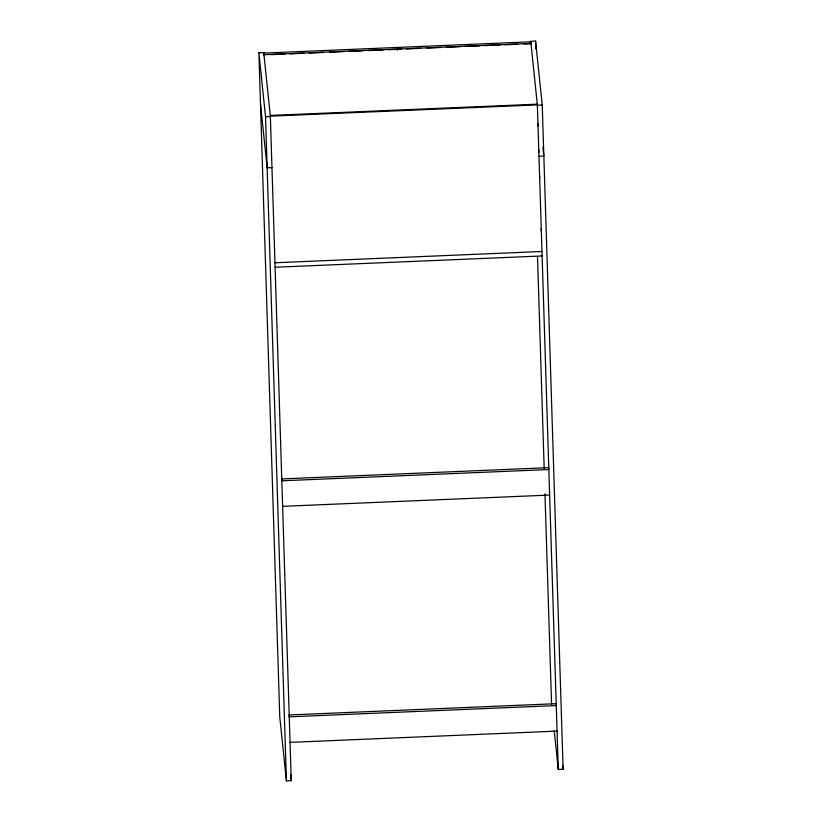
<?xml version="1.0" encoding="UTF-8"?>
<svg xmlns="http://www.w3.org/2000/svg" width="822" height="822" viewBox="0 0 822 822"><rect width="100%" height="100%" fill="white"/><g stroke="black" fill="none" stroke-linecap="round" stroke-linejoin="round"><path stroke-width="1.23" d="M258.889 52.783L263.728 52.577L270.387 116.519L265.537 116.724L258.889 52.783L279.757 716.959L286.416 780.9L291.255 780.695L270.346 116.149L537.362 104.877L558.272 769.423L563.111 769.217L542.243 105.041L535.584 41.1L530.745 41.306L530.827 43.864M264.376 55.619L264.304 53.07L396.975 47.46L397.17 49.33L388.241 49.71M397.612 49.998L397.529 47.44L530.211 41.84L530.406 43.7L524.025 43.977M263.954 54.704L530.971 43.432M270.87 54.663L284.905 54.067M290.012 53.851L304.037 53.266M309.144 53.05L323.18 52.454M329.56 52.187L343.586 51.591M348.692 51.375L362.728 50.779M367.824 50.563L383.134 49.926M401.547 49.145L397.725 49.31L397.529 47.44M406.654 48.93L420.689 48.334M427.07 48.066L441.095 47.471M446.202 47.255L460.238 46.669M465.334 46.453L479.37 45.857M484.477 45.642L499.786 44.994M504.883 44.778L517.644 44.244M270.274 115.46L537.29 104.178M542.243 105.041L537.393 105.247L530.745 41.306M271.99 167.616L267.15 167.811L260.492 103.87M539.006 156.334L543.845 156.139L542.931 147.354M274.98 262.763L541.996 251.491M275.123 267.242L542.13 255.961M282.634 506.342L549.651 495.07M290.053 742.379L557.069 731.107M562.721 765.457L563.111 769.217M554.223 730.553L558.272 769.423M264.304 53.07L264.489 54.93M290.608 774.427L291.255 780.695M535.584 41.1L535.831 48.765M537.896 123.423L537.968 125.992M538.708 149.522L538.79 152.08M539.54 176.021L539.622 178.58M541.195 228.608L541.277 231.177M537.506 256.567L544.164 468.201M544.965 493.847L551.572 704.197M530.211 41.84L530.282 44.398M396.975 47.46L397.057 50.019M263.728 52.577L263.811 55.136M265.537 116.724L286.416 780.9M548.654 467.656L281.638 478.928L281.833 480.798L548.849 469.526L548.654 467.656M556.073 703.694L289.056 714.965L289.252 716.835L556.268 705.564L556.073 703.694"/></g></svg>
